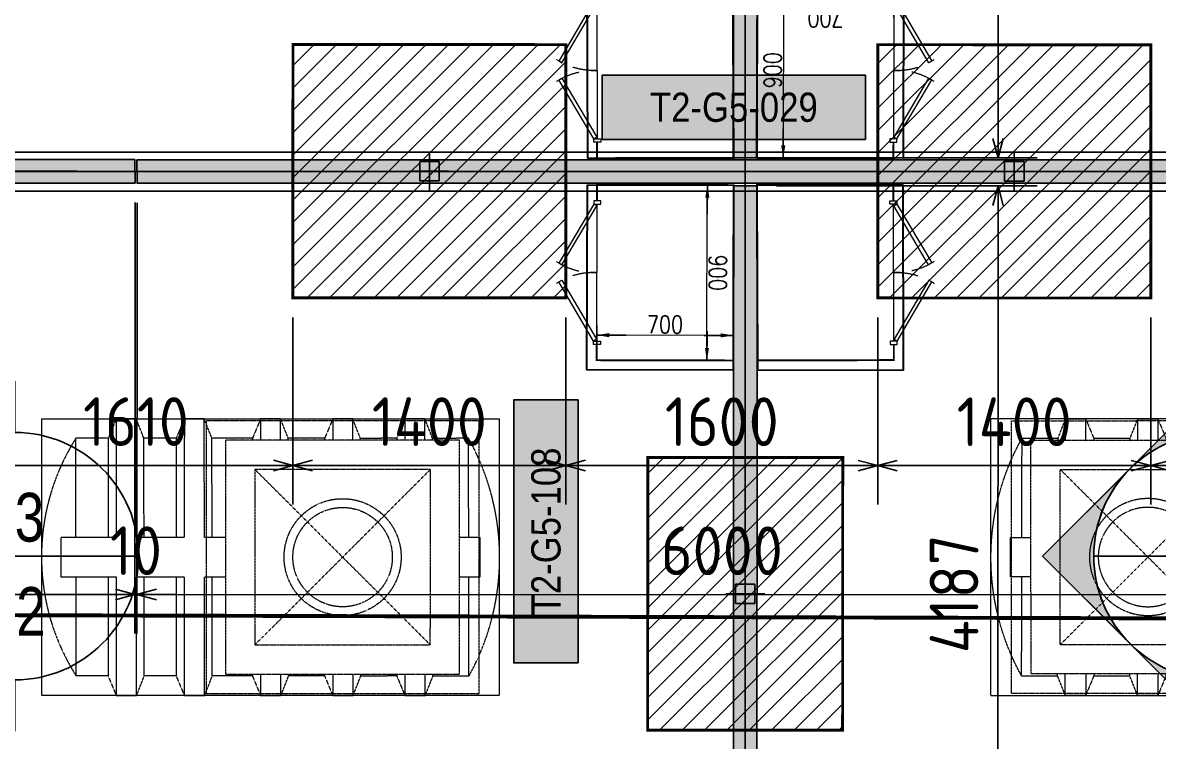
# Model space of a CAD drawing. Header units: centimetres. Extents: x -6122352 to 4157695, y -1694241 to 1947892.
# Drawn here: x 213100 to 218925, y -177711 to -174023 of the extents above; entities that cross this region are included whole.
import ezdxf
from ezdxf.enums import TextEntityAlignment as Align

# ---------------------------------------------------------------- set-up
doc = ezdxf.new("R2010")
doc.units = ezdxf.units.CM
doc.header["$MEASUREMENT"] = 0
doc.header["$PDMODE"] = 66
doc.header["$PDSIZE"] = 100
doc.linetypes.add('HIDDEN', pattern=[0.375, 0.25, -0.125])
doc.linetypes.add('LTH-4G-M-XR-GROUND FLOOR PLAN$0$HIDDEN2', pattern=[0.1875, 0.125, -0.0625])
for name, color, linetype in [('00-MI-DIM', 7, 'Continuous'), ('@MI-FOOTINGS', 7, 'Continuous'), ('@MI-MEP', 7, 'Continuous'), ('@MI-REF LAYER', 7, 'Continuous'), ('@MI-TYPE-02', 6, 'Continuous'), ('A-GLASS HATCH', 7, 'Continuous'), ('CTECH-Text 2.5mm', 2, 'Continuous'), ('PANEL-TAGS', 7, 'Continuous'), ('VD-WS-WATER TANK', 7, 'Continuous')]:
    doc.layers.add(name, color=color, linetype=linetype)
doc.layers.add('08-Compound Wall-2', color=6, linetype='Continuous', lineweight=25, true_color=0xff00ff)
for name, color, linetype, lineweight in [('23585-XR-AR-102-8P-GF$0$A-FLOR-XREF', 8, 'Continuous', 9), ('23585-XR-AR-DAMAC PLOT LIMITS$0$1-Mid units', 41, 'Continuous', 5), ('A-ANNO-TEXT', 3, 'Continuous', 25), ('LTH-4G-M-XR-GROUND FLOOR PLAN$0$1717 X Water Tank Location_5B$0$00 Line 2', 6, 'Continuous', 13), ('ZAT_WALL PANEL', 3, 'Continuous', 30)]:
    doc.layers.add(name, color=color, linetype=linetype, lineweight=lineweight)
doc.layers.add('LTH-4G-M-XR-GROUND FLOOR PLAN$0$PDF_Geometry', color=7, linetype='Continuous', true_color=0xcccccc)
doc.styles.add('Arial Narrow', font='ARIALN.TTF', dxfattribs={"width": 0.95, "height": 500})
doc.styles.add('DIMTEXT', font='romans.shx', dxfattribs={"width": 0.8})
doc.styles.add('PANELTAG_STYLE', font='arial.ttf')
doc.styles.add('Schueco-BEMSTIL', font='isocpeur.ttf', dxfattribs={"width": 0.9})
doc.dimstyles.new('DIM-25', dxfattribs={"dimscale": 25, "dimtxt": 2.5, "dimasz": 2.5, "dimexe": 1.25, "dimexo": 0.625, "dimgap": 1, "dimtad": 1, "dimdec": 0, "dimdsep": 46, "dimtxsty": 'DIMTEXT', "dimblk": 'AROW', "dimcen": 2.5, "dimse1": 1, "dimse2": 1, "dimclrd": 1, "dimclre": 1, "dimclrt": 2, "dimadec": 0, "dimazin": 0, "dimtfac": 1, "dimtdec": 0, "dimtmove": 0, "dimatfit": 3, "dimfxl": 1, "dimarcsym": 0})
doc.dimstyles.new('MI- JWC-TXT-2.5 MM', dxfattribs={"dimscale": 1.5, "dimtxt": 2.5, "dimasz": 1, "dimexe": 2, "dimexo": 1, "dimgap": 1, "dimtad": 1, "dimdec": 0, "dimdsep": 46, "dimtxsty": 'Schueco-BEMSTIL', "dimblk": 'OPEN30', "dimcen": 0, "dimdle": 2, "dimclrd": 140, "dimclre": 8, "dimclrt": 40, "dimadec": 0, "dimazin": 2, "dimtfac": 1, "dimtdec": 0, "dimtix": 1, "dimtmove": 2, "dimatfit": 3, "dimldrblk": 'OPEN', "dimfxl": 2, "dimlwd": -1, "dimlwe": -1, "dimarcsym": 0})

# ---------------------------------------------------------------- blocks, each defined once
blk = doc.blocks.new('23585-XR-AR-BOUNDARY WALLS AND SETBACKS')
at = {"layer": '08-Compound Wall-2'}
for p, q in [((496666.9578, 2768938.7369), (496671.0112, 2768943.1605)), ((496671.1586, 2768943.0253), (496667.1052, 2768938.6017)), ((496662.9044, 2768934.3131), (496666.9578, 2768938.7369)), ((496667.1052, 2768938.6017), (496663.0518, 2768934.1779))]:
    blk.add_line(p, q, dxfattribs=at)
blk = doc.blocks.new('A$C9d9485f6')
at = {"layer": 'A-ANNO-TEXT', "rotation": 312.4881850805905}
blk.add_blockref('23585-XR-AR-BOUNDARY WALLS AND SETBACKS', (-2377088.5348, -1504219.2521), dxfattribs=at)
blk = doc.blocks.new('23585-XR-AR-DAMAC PLOT LIMITS')
at = {"layer": '23585-XR-AR-DAMAC PLOT LIMITS$0$1-Mid units', "color": 251, "true_color": 0x636466}
for points in [[(496667.0315, 2768938.6693), (496649.3363, 2768954.8829), (496653.3897, 2768959.3065), (496671.0849, 2768943.0929)], [(496662.9781, 2768934.2455), (496645.2829, 2768950.4591), (496649.3363, 2768954.8829), (496667.0315, 2768938.6693)], [(496667.0315, 2768938.6693), (496671.0849, 2768943.0929), (496688.7799, 2768926.8793), (496684.7265, 2768922.4555)], [(496662.9781, 2768934.2455), (496667.0315, 2768938.6693), (496684.7265, 2768922.4555), (496680.6731, 2768918.0317)]]:
    blk.add_lwpolyline(points, close=True, dxfattribs=at)
blk = doc.blocks.new('A$Cf093b529')
at = {"layer": 'A-ANNO-TEXT'}
blk.add_blockref('23585-XR-AR-DAMAC PLOT LIMITS', (-495391.9901, -2768603.4419), dxfattribs=at)
blk = doc.blocks.new('AROW')
at = {"color": 1, "ltscale": 100}
for p, q in [((0, 0), (-3, 0)), ((0, -1), (0, 1))]:
    blk.add_line(p, q, dxfattribs=at)
blk.add_solid([(-1.28, 0.21), (-1.28, -0.21), (0, 0)], dxfattribs=at)
blk = doc.blocks.new('*D475')
at = {"layer": 'CTECH-Text 2.5mm', "color": 8, "lineweight": -2, "ltscale": 10, "transparency": 16777216}
blk.add_line((0.8246, -0.1346), (0.0246, -0.1346), dxfattribs=at)
at = {"layer": 'Defpoints', "color": 0, "ltscale": 10, "transparency": 16777216}
for p in [(-0.0254, 0), (0.8746, 0), (-0.0254, -0.1346)]:
    blk.add_point(p, dxfattribs=at)
at = {"layer": 'CTECH-Text 2.5mm', "color": 8, "lineweight": -2, "ltscale": 10, "transparency": 16777216, "xscale": 0.05, "yscale": 0.05, "zscale": 0.05, "rotation": 180}
blk.add_blockref('AROW', (-0.0254, -0.1346), dxfattribs=at)
at = {"layer": 'CTECH-Text 2.5mm', "color": 8, "lineweight": -2, "ltscale": 10, "transparency": 16777216, "xscale": 0.05, "yscale": 0.05, "zscale": 0.05}
blk.add_blockref('AROW', (0.8746, -0.1346), dxfattribs=at)
at = {"layer": 'CTECH-Text 2.5mm', "color": 8, "ltscale": 10, "transparency": 16777216, "insert": (0.4246, -0.0796), "char_height": 0.09, "attachment_point": 5, "style": 'DIMTEXT'}
blk.add_mtext('900', dxfattribs=at)
blk = doc.blocks.new('*D474')
at = {"layer": 'CTECH-Text 2.5mm', "color": 8, "lineweight": -2, "ltscale": 10, "transparency": 16777216}
blk.add_line((0.7459, -0.05), (0.7459, -0.65), dxfattribs=at)
at = {"layer": 'Defpoints', "color": 0, "ltscale": 10, "transparency": 16777216}
for p in [(0.8746, 0), (0.7459, -0.7), (0.8746, -0.7)]:
    blk.add_point(p, dxfattribs=at)
at = {"layer": 'CTECH-Text 2.5mm', "color": 8, "lineweight": -2, "ltscale": 10, "transparency": 16777216, "xscale": 0.05, "yscale": 0.05, "zscale": 0.05}
for p, rotation in [((0.7459, 0), 90), ((0.7459, -0.7), 270)]:
    blk.add_blockref('AROW', p, dxfattribs=dict(at, rotation=rotation))
at = {"layer": 'CTECH-Text 2.5mm', "color": 8, "ltscale": 10, "transparency": 16777216, "insert": (0.6909, -0.35), "char_height": 0.09, "attachment_point": 5, "rotation": 90, "style": 'DIMTEXT'}
blk.add_mtext('700', dxfattribs=at)
blk = doc.blocks.new('WT')
at = {"layer": 'VD-WS-WATER TANK', "color": 8, "linetype": 'HIDDEN', "lineweight": 5}
for p, q in [((-1544.6, 709.7), (-1544.6, -710.3)), ((-1544.6, 709.7), (805.4, 709.7)), ((805.4, -710.3), (805.4, 709.7)), ((-1205.2, 610), (-1368.6, 609.7)), ((-1367.6, 100.7), (-1368.6, 609.7)), ((-853.8, 610), (-1019.5, 609.7)), ((-462.5, 610), (-670.5, 610)), ((-92.3, 610), (-279.1, 610)), ((278, 610), (91.1, 609.6)), ((645.8, 610), (461.3, 609.7)), ((646.8, 100.7), (645.8, 610)), ((-1366.3, -610.3), (-1367.2, -101.4)), ((648.2, -610), (647.2, -101.4)), ((-1202.9, -610), (-1366.3, -610.3)), ((-853.8, -610), (-1017.2, -610.3)), ((-462.5, -610), (-668.2, -610)), ((-92.3, -610), (-276.8, -610)), ((278, -610), (93.4, -610.3)), ((648.2, -610), (463.6, -610.3)), ((805.4, -710.3), (-1544.6, -710.3))]:
    blk.add_line(p, q, dxfattribs=at)
at = {"layer": 'VD-WS-WATER TANK', "color": 8, "linetype": 'HIDDEN', "lineweight": 5, "ltscale": 0.2}
for p, q in [((-450, 450, 1.1), (450, -450, -1)), ((450, 450), (-450, -450, 1))]:
    blk.add_line(p, q, dxfattribs=at)
at = {"layer": 'VD-WS-WATER TANK', "color": 8, "linetype": 'HIDDEN', "lineweight": 5}
for points in [[(-1058, 100.7), (-1059, 709.7), (-1161.1, 709.7), (-1202.9, 610), (-1202.9, 100.7)], [(-1161.1, 709.7), (-1161.1, 100.7)], [(-1018.6, 100.7), (-1019.5, 610), (-1059, 709.7)], [(-708.9, 100.7), (-709.9, 709.7), (-812, 709.7), (-853.8, 610), (-853.8, 100.7)], [(-812, 709.7), (-812, 100.7)], [(-669.5, 100.7), (-670.5, 610), (-709.9, 709.7)], [(-318.4, 600), (-318.6, 709.7), (-420.7, 709.7), (-462.5, 610), (-462.5, 600)], [(-420.7, 709.7), (-420.7, 600)], [(-279.1, 600), (-279.1, 610), (-318.6, 709.7)], [(51.8, 600), (51.6, 709.7), (-50.5, 709.7), (-92.3, 610), (-92.3, 600)], [(-50.5, 709.7), (-50.5, 600)], [(91.1, 600), (91.1, 610), (51.6, 709.7)], [(422, 600), (421.8, 709.7), (319.7, 709.7), (278, 610), (278, 600)], [(319.7, 709.7), (319.7, 600)], [(461.3, 600), (461.3, 610), (421.8, 709.7)], [(-1161.1, 100.7), (-1444.6, 100.7), (-1444.6, -101.4), (-1161.1, -101.4)], [(-812, 100.7), (-1058, 100.7)], [(-600, 100.7), (-708.9, 100.7)], [(600, -101.4), (705.4, -101.4), (705.4, 100.7), (600, 100.7)], [(-1202.9, -101.4), (-1202.9, -610), (-1161.1, -710.3), (-1056.7, -710.3), (-1017.2, -610), (-1018.2, -101.4)], [(-1161.1, -101.4), (-1161.1, -710.3)], [(-1056.7, -710.3), (-1057.7, -101.4)], [(-1057.7, -101.4), (-812, -101.4)], [(-853.8, -101.4), (-853.8, -610), (-812, -710.3), (-707.6, -710.3), (-668.2, -610), (-669.1, -101.4)], [(-812, -101.4), (-812, -710.3)], [(-707.6, -710.3), (-708.6, -101.4)], [(-708.6, -101.4), (-600, -101.4)], [(-462.5, -600), (-462.5, -610), (-420.7, -710.3), (-316.2, -710.3), (-276.8, -610), (-276.8, -600)], [(-420.7, -600), (-420.7, -710.3)], [(-316.2, -710.3), (-316.4, -600)], [(-92.3, -600), (-92.3, -610), (-50.5, -710.3), (54, -710.3), (93.4, -610), (93.4, -600)], [(-50.5, -600), (-50.5, -710.3)], [(54, -710.3), (53.8, -600)], [(278, -600), (278, -610), (319.7, -710.3), (424.2, -710.3), (463.6, -610), (463.6, -600)], [(319.7, -600), (319.7, -710.3)], [(424.2, -710.3), (424, -600)]]:
    blk.add_lwpolyline(points, dxfattribs=at)
at = {"layer": 'VD-WS-WATER TANK', "color": 8, "linetype": 'HIDDEN', "lineweight": 5, "ltscale": 0.2}
for points in [[(-700, -700), (700, -700), (700, 700), (-700, 700)], [(-600, -600), (600, -600), (600, 600), (-600, 600)], [(-450, -450), (450, -450), (450, 450), (-450, 450)]]:
    blk.add_lwpolyline(points, close=True, dxfattribs=at)
at = {"layer": 'VD-WS-WATER TANK', "color": 8, "linetype": 'HIDDEN', "lineweight": 5}
for radius in [300, 255]:
    blk.add_circle((0, 0), radius, dxfattribs=at)
for centre, radius, start, end in [((-406.1, 1.5), 1138.5, 147.71236, 212.50564), ((-448.6, -2.1), 1254, 331.0009, 29.21709)]:
    blk.add_arc(centre, radius, start, end, dxfattribs=at)
blk = doc.blocks.new('A$Cc095a7f5')
at = {"color": 1, "true_color": 0xeb0000, "const_width": 0.008}
blk.add_lwpolyline([(54.2982, -24.0003), (45.148, -24.0002), (39.148, -24.0002), (33.1481, -24.0001), (27.1481, -24.0001), (21.1481, -24.0001), (15.1481, -24.0001), (9.1479, -24), (0.0007, -23.9999), (0, 0), (9.1481, -0.0001), (15.1481, -0.0001), (21.1481, -0.0001), (27.1481, -0.0001), (33.1481, -0.0001), (39.1479, -0.0002), (45.148, -0.0002), (54.2981, -0.0003)], close=True, dxfattribs=at)
blk = doc.blocks.new('A$C4030e24e')
at = {"color": 1, "true_color": 0xeb0000, "const_width": 0.008}
blk.add_lwpolyline([(54.2981, -0.0002), (54.2972, -24.0003), (45.1499, -24.0001), (39.1498, -24.0001), (33.1498, -24.0001), (27.1498, -24.0001), (21.15, -24), (15.15, -24), (9.15, -24), (-0.0001, -23.9999), (0, 0), (9.1502, 0), (15.1502, 0), (21.1501, -0.0001), (27.1501, -0.0001), (33.1501, -0.0001), (39.1501, -0.0001), (45.1501, -0.0001)], close=True, dxfattribs=at)
blk = doc.blocks.new('T2-FOOTING PLAN')
at = {"layer": '@MI-FOOTINGS', "transparency": 33554679}
h = blk.add_hatch(dxfattribs=at)
h.set_pattern_fill('ANSI31', color=8, scale=650)
h.paths.add_polyline_path([(-700, 650), (700, 650), (700, -650), (-700, -650)])
at = {"layer": '@MI-FOOTINGS', "color": 160, "true_color": 0x3340f0, "const_width": 15}
blk.add_lwpolyline([(-700, 650), (700, 650), (700, -650), (-700, -650)], close=True, dxfattribs=at)
at = {"layer": '@MI-FOOTINGS', "color": 30}
blk.add_point((0, 0), dxfattribs=at)
blk = doc.blocks.new('_Open30')
at = {"color": 0, "linetype": 'ByBlock', "lineweight": -2}
for p, q in [((-1, 0.268), (0, 0)), ((0, 0), (-1, -0.268)), ((0, 0), (-1, 0))]:
    blk.add_line(p, q, dxfattribs=at)
blk = doc.blocks.new('*D874')
at = {"layer": '00-MI-DIM', "color": 8, "transparency": 16777216}
for p, q in [((212876.1, -175534.8), (212875.9, -176495.2)), ((214486.1, -175535.1), (214486, -176495.5))]:
    blk.add_line(p, q, dxfattribs=at)
at = {"layer": '00-MI-DIM', "color": 140, "transparency": 16777216}
blk.add_line((212976, -176295.2), (214386, -176295.4), dxfattribs=at)
at = {"layer": 'Defpoints', "color": 0, "transparency": 16777216}
for p in [(212876.1, -175434.8), (214486.1, -175435.1), (214486, -176295.5)]:
    blk.add_point(p, dxfattribs=at)
at = {"layer": '00-MI-DIM', "color": 140, "transparency": 16777216, "xscale": 100, "yscale": 100, "zscale": 100}
for p, rotation in [((212876, -176295.2), 179.9898439714545), ((214486, -176295.5), 359.9898439714545)]:
    blk.add_blockref('_Open30', p, dxfattribs=dict(at, rotation=rotation))
at = {"layer": '00-MI-DIM', "color": 40, "transparency": 16777216, "insert": (213681, -176070.3), "char_height": 250, "attachment_point": 5, "rotation": 359.98984, "style": 'Schueco-BEMSTIL'}
blk.add_mtext('1610', dxfattribs=at)
blk = doc.blocks.new('_Open')
at = {"color": 0, "linetype": 'ByBlock', "lineweight": -2}
for p, q in [((-1, 0.2), (0, 0)), ((-1, -0.2), (0, 0)), ((0, 0), (-1, 0))]:
    blk.add_line(p, q, dxfattribs=at)
blk = doc.blocks.new('*D875')
at = {"layer": '00-MI-DIM', "color": 8, "transparency": 16777216}
for p, q in [((214486.1, -175535.1), (214486, -176495.5)), ((215886.1, -175535.4), (215886, -176495.7))]:
    blk.add_line(p, q, dxfattribs=at)
at = {"layer": '00-MI-DIM', "color": 140, "transparency": 16777216}
blk.add_line((214586, -176295.5), (215786, -176295.7), dxfattribs=at)
at = {"layer": 'Defpoints', "color": 0, "transparency": 16777216}
for p in [(214486.1, -175435.1), (215886.1, -175435.4), (215886, -176295.7)]:
    blk.add_point(p, dxfattribs=at)
at = {"layer": '00-MI-DIM', "color": 140, "transparency": 16777216, "xscale": 100, "yscale": 100, "zscale": 100}
for p, rotation in [((214486, -176295.5), 179.9898439714545), ((215886, -176295.7), 359.9898439714545)]:
    blk.add_blockref('_Open30', p, dxfattribs=dict(at, rotation=rotation))
at = {"layer": '00-MI-DIM', "color": 40, "transparency": 16777216, "insert": (215186, -176070.6), "char_height": 250, "attachment_point": 5, "rotation": 359.98984, "style": 'Schueco-BEMSTIL'}
blk.add_mtext('1400', dxfattribs=at)
blk = doc.blocks.new('*D876')
at = {"layer": '00-MI-DIM', "color": 8, "transparency": 16777216}
for p, q in [((215886.1, -175535.4), (215886, -176495.7)), ((217486.1, -175535.6), (217486, -176496))]:
    blk.add_line(p, q, dxfattribs=at)
at = {"layer": '00-MI-DIM', "color": 140, "transparency": 16777216}
blk.add_line((215986, -176295.7), (217386, -176296), dxfattribs=at)
at = {"layer": 'Defpoints', "color": 0, "transparency": 16777216}
for p in [(215886.1, -175435.4), (217486.1, -175435.6), (217486, -176296)]:
    blk.add_point(p, dxfattribs=at)
at = {"layer": '00-MI-DIM', "color": 140, "transparency": 16777216, "xscale": 100, "yscale": 100, "zscale": 100}
for p, rotation in [((215886, -176295.7), 179.9898439714545), ((217486, -176296), 359.9898439714545)]:
    blk.add_blockref('_Open30', p, dxfattribs=dict(at, rotation=rotation))
at = {"layer": '00-MI-DIM', "color": 40, "transparency": 16777216, "insert": (216686, -176070.8), "char_height": 250, "attachment_point": 5, "rotation": 359.98984, "style": 'Schueco-BEMSTIL'}
blk.add_mtext('1600', dxfattribs=at)
blk = doc.blocks.new('*D877')
at = {"layer": '00-MI-DIM', "color": 8, "transparency": 16777216}
for p, q in [((217486.1, -175535.6), (217486, -176496)), ((218886.1, -175535.9), (218886, -176496.2))]:
    blk.add_line(p, q, dxfattribs=at)
at = {"layer": '00-MI-DIM', "color": 140, "transparency": 16777216}
blk.add_line((217586, -176296), (218786, -176296.2), dxfattribs=at)
at = {"layer": 'Defpoints', "color": 0, "transparency": 16777216}
for p in [(217486.1, -175435.6), (218886.1, -175435.9), (218886, -176296.2)]:
    blk.add_point(p, dxfattribs=at)
at = {"layer": '00-MI-DIM', "color": 140, "transparency": 16777216, "xscale": 100, "yscale": 100, "zscale": 100}
for p, rotation in [((217486, -176296), 179.9898439714545), ((218886, -176296.2), 359.9898439714545)]:
    blk.add_blockref('_Open30', p, dxfattribs=dict(at, rotation=rotation))
at = {"layer": '00-MI-DIM', "color": 40, "transparency": 16777216, "insert": (218186, -176071.1), "char_height": 250, "attachment_point": 5, "rotation": 359.98984, "style": 'Schueco-BEMSTIL'}
blk.add_mtext('1400', dxfattribs=at)
blk = doc.blocks.new('*D878')
at = {"layer": '00-MI-DIM', "color": 8, "transparency": 16777216}
for p, q in [((218886.1, -175535.9), (218886, -176496.2)), ((220496.2, -175536.1), (220496, -176496.5))]:
    blk.add_line(p, q, dxfattribs=at)
at = {"layer": '00-MI-DIM', "color": 140, "transparency": 16777216}
blk.add_line((218986, -176296.3), (220396, -176296.5), dxfattribs=at)
at = {"layer": 'Defpoints', "color": 0, "transparency": 16777216}
for p in [(218886.1, -175435.9), (220496.2, -175436.1), (220496, -176296.5)]:
    blk.add_point(p, dxfattribs=at)
at = {"layer": '00-MI-DIM', "color": 140, "transparency": 16777216, "xscale": 100, "yscale": 100, "zscale": 100}
for p, rotation in [((218886, -176296.2), 179.9898439714545), ((220496, -176296.5), 359.9898439714545)]:
    blk.add_blockref('_Open30', p, dxfattribs=dict(at, rotation=rotation))
at = {"layer": '00-MI-DIM', "color": 40, "transparency": 16777216, "insert": (219691, -176071.4), "char_height": 250, "attachment_point": 5, "rotation": 359.98984, "style": 'Schueco-BEMSTIL'}
blk.add_mtext('1610', dxfattribs=at)
blk = doc.blocks.new('*D904')
at = {"layer": '00-MI-DIM', "color": 8, "transparency": 16777216}
for p, q in [((207676.5, -174945.7), (207676.1, -177157)), ((213676.4, -174945.6), (213676, -177158))]:
    blk.add_line(p, q, dxfattribs=at)
at = {"layer": '00-MI-DIM', "color": 140, "transparency": 16777216}
blk.add_line((207776.1, -176957), (213576, -176958), dxfattribs=at)
at = {"layer": 'Defpoints', "color": 0, "transparency": 16777216}
for p in [(207676.5, -174845.7), (213676.4, -174845.6), (213676, -176958)]:
    blk.add_point(p, dxfattribs=at)
at = {"layer": '00-MI-DIM', "color": 140, "transparency": 16777216, "xscale": 100, "yscale": 100, "zscale": 100}
for p, rotation in [((207676.1, -176957), 179.9898439714545), ((213676, -176958), 359.9898439714545)]:
    blk.add_blockref('_Open30', p, dxfattribs=dict(at, rotation=rotation))
at = {"layer": '00-MI-DIM', "color": 40, "transparency": 16777216, "insert": (210676.1, -176732.5), "char_height": 250, "attachment_point": 5, "rotation": 359.98984, "style": 'Schueco-BEMSTIL'}
blk.add_mtext('6000', dxfattribs=at)
blk = doc.blocks.new('*D905')
at = {"layer": '00-MI-DIM', "color": 8, "transparency": 16777216}
for p, q in [((213676.4, -174945.6), (213676, -177158)), ((213686.5, -174946.8), (213686.1, -177158))]:
    blk.add_line(p, q, dxfattribs=at)
at = {"layer": '00-MI-DIM', "color": 140, "transparency": 16777216}
for p, q in [((213576, -176958), (213476, -176958)), ((213676, -176958), (213686.1, -176958)), ((213786.1, -176958), (213886.1, -176958.1))]:
    blk.add_line(p, q, dxfattribs=at)
at = {"layer": 'Defpoints', "color": 0, "transparency": 16777216}
for p in [(213676.4, -174845.6), (213686.5, -174846.8), (213686.1, -176958)]:
    blk.add_point(p, dxfattribs=at)
at = {"layer": '00-MI-DIM', "color": 140, "transparency": 16777216, "xscale": 100, "yscale": 100, "zscale": 100}
for p, rotation in [((213676, -176958), 359.9898439714545), ((213686.1, -176958), 179.9898439714545)]:
    blk.add_blockref('_Open30', p, dxfattribs=dict(at, rotation=rotation))
at = {"layer": '00-MI-DIM', "color": 40, "transparency": 16777216, "insert": (213681.1, -176733), "char_height": 250, "attachment_point": 5, "rotation": 359.98984, "style": 'Schueco-BEMSTIL'}
blk.add_mtext('10', dxfattribs=at)
blk = doc.blocks.new('*D906')
at = {"layer": '00-MI-DIM', "color": 8, "transparency": 16777216}
for p, q in [((213686.5, -174946.8), (213686.1, -177158)), ((219686.4, -174946.7), (219686, -177159.1))]:
    blk.add_line(p, q, dxfattribs=at)
at = {"layer": '00-MI-DIM', "color": 140, "transparency": 16777216}
blk.add_line((213786.1, -176958), (219586.1, -176959.1), dxfattribs=at)
at = {"layer": 'Defpoints', "color": 0, "transparency": 16777216}
for p in [(213686.5, -174846.8), (219686.4, -174846.7), (219686.1, -176959.1)]:
    blk.add_point(p, dxfattribs=at)
at = {"layer": '00-MI-DIM', "color": 140, "transparency": 16777216, "xscale": 100, "yscale": 100, "zscale": 100}
for p, rotation in [((213686.1, -176958), 179.9898439714545), ((219686.1, -176959.1), 359.9898439714545)]:
    blk.add_blockref('_Open30', p, dxfattribs=dict(at, rotation=rotation))
at = {"layer": '00-MI-DIM', "color": 40, "transparency": 16777216, "insert": (216686.1, -176733.5), "char_height": 250, "attachment_point": 5, "rotation": 359.98984, "style": 'Schueco-BEMSTIL'}
blk.add_mtext('6000', dxfattribs=at)
blk = doc.blocks.new('PANELTAG')
at = {"layer": 'PANEL-TAGS', "color": 1}
blk.add_lwpolyline([(-13.5, -3.3), (13.5, -3.3), (13.5, 3.3), (-13.5, 3.3)], close=True, dxfattribs=at)
at = {"layer": 'PANEL-TAGS', "color": 40, "true_color": 0xffd700}
blk.add_solid([(-13.5, -3.3), (13.5, -3.3), (-13.5, 3.3), (13.5, 3.3)], dxfattribs=at)
at = {"layer": 'PANEL-TAGS', "color": 5, "style": 'PANELTAG_STYLE', "width": 0.85}
blk.add_attdef('TAGNO', text='', height=3, dxfattribs=at).set_placement((0, 0), align=Align.MIDDLE)
blk = doc.blocks.new('*D3052')
at = {"layer": '@MI-TYPE-02', "color": 8, "transparency": 16777216}
for p, q in [((6160.2, 4255.4), (7496.5, 4255.4)), ((6160.2, 68.4), (7496.5, 68.4))]:
    blk.add_line(p, q, dxfattribs=at)
at = {"layer": '@MI-TYPE-02', "color": 140, "transparency": 16777216}
blk.add_line((7296.5, 168.4), (7296.5, 4155.4), dxfattribs=at)
at = {"layer": 'Defpoints', "color": 0, "transparency": 16777216}
for p in [(6060.2, 4255.4), (7296.5, 4255.4), (6060.2, 68.4)]:
    blk.add_point(p, dxfattribs=at)
at = {"layer": '@MI-TYPE-02', "color": 140, "transparency": 16777216, "xscale": 100, "yscale": 100, "zscale": 100}
for p, rotation in [((7296.5, 4255.4), 90), ((7296.5, 68.4), 270)]:
    blk.add_blockref('_Open30', p, dxfattribs=dict(at, rotation=rotation))
at = {"layer": '@MI-TYPE-02', "color": 40, "transparency": 16777216, "insert": (7071.5, 2161.9), "char_height": 250, "attachment_point": 5, "rotation": 90, "style": 'Schueco-BEMSTIL'}
blk.add_mtext('4187', dxfattribs=at)
blk = doc.blocks.new('*D3053')
at = {"layer": '@MI-TYPE-02', "color": 8, "transparency": 16777216}
for p, q in [((6160.1, -75.6), (7496.5, -76)), ((6158.8, -4262.5), (7495.1, -4263))]:
    blk.add_line(p, q, dxfattribs=at)
at = {"layer": '@MI-TYPE-02', "color": 140, "transparency": 16777216}
blk.add_line((7296.4, -175.9), (7295.1, -4162.9), dxfattribs=at)
at = {"layer": 'Defpoints', "color": 0, "transparency": 16777216}
for p in [(6060.1, -75.5), (6058.8, -4262.5), (7295.1, -4262.9)]:
    blk.add_point(p, dxfattribs=at)
at = {"layer": '@MI-TYPE-02', "color": 140, "transparency": 16777216, "xscale": 100, "yscale": 100, "zscale": 100}
for p, rotation in [((7296.5, -75.9), 89.98108695238069), ((7295.1, -4262.9), 269.9810869523807)]:
    blk.add_blockref('_Open30', p, dxfattribs=dict(at, rotation=rotation))
at = {"layer": '@MI-TYPE-02', "color": 40, "transparency": 16777216, "insert": (7070.8, -2169.3), "char_height": 250, "attachment_point": 5, "rotation": 89.98109, "style": 'Schueco-BEMSTIL'}
blk.add_mtext('4187', dxfattribs=at)
blk = doc.blocks.new('T2-SINGLE FOOTING')
at = {"layer": '@MI-FOOTINGS', "transparency": 33554679}
h = blk.add_hatch(dxfattribs=at)
h.set_pattern_fill('ANSI31', color=8, scale=650)
h.paths.add_polyline_path([(-700, 500), (700, 500), (700, -500), (-700, -500)])
at = {"layer": '@MI-FOOTINGS', "color": 62, "const_width": 15}
blk.add_lwpolyline([(-700, 500), (700, 500), (700, -500), (-700, -500)], close=True, dxfattribs=at)
at = {"layer": '@MI-FOOTINGS', "color": 30}
blk.add_point((0, 0), dxfattribs=at)
blk = doc.blocks.new('*U3659')
h = blk.add_hatch(color=94)
edge = h.paths.add_edge_path()
edge.add_line((0, -6.35), (0, -8.98))
edge.add_line((0, -8.98), (-8.98, 0))
edge.add_line((-8.98, 0), (0, 8.98))
edge.add_line((0, 8.98), (0, 6.35))
edge.add_arc((0, 0), 6.35, 90, 270)
at = {"color": 94}
blk.add_line((-6.35, 0), (6.35, 0), dxfattribs=at)
blk.add_lwpolyline([(0, -6.35), (0, -8.98), (-8.98, 0), (0, 8.98), (0, 6.35, 1)], format="xyb", close=True, dxfattribs=at)
blk.add_lwpolyline([(-4.49, 4.49, 0.414214), (-4.49, -4.49), (-8.98, 0), (-4.49, 4.49)], format="xyb", close=True)
blk.add_circle((0, 0), 6.35, dxfattribs=at)
at = {"style": 'Arial Narrow', "width": 0.95, "flags": 8}
blk.add_attdef('VIEWNUMBER', text='', height=2.5, dxfattribs=at).set_placement((0, 0), align=Align.BOTTOM_CENTER)
blk.add_attdef('SHEETNUMBER', text='', height=2.5, dxfattribs=at).set_placement((0, -1.588), align=Align.TOP_CENTER)
blk = doc.blocks.new('A$C3dfd7553')
at = {"layer": 'LTH-4G-M-XR-GROUND FLOOR PLAN$0$1717 X Water Tank Location_5B$0$00 Line 2', "color": 8, "linetype": 'Continuous', "elevation": 0}
blk.add_lwpolyline([(0.0563, -0.7, 0.01, 0.01, 0), (-0.0254, -0.7, 0.01, 0.01, 0), (-0.0254, 0, 0.01, 0.01, 0), (0.8746, 0, 0.01, 0.01, 0), (0.8746, -0.7, 0.01, 0.01, 0), (0.7937, -0.7, 0, 0, 0)], format="xyseb", dxfattribs=at)
at = {"layer": 'LTH-4G-M-XR-GROUND FLOOR PLAN$0$PDF_Geometry', "color": 8, "lineweight": 5, "elevation": 0}
for points in [[(0.0734, -0.7172), (0.0734, -0.6813), (0.0563, -0.6813), (0.0563, -0.7172)], [(0.7766, -0.7172), (0.7766, -0.6813), (0.7937, -0.6813), (0.7937, -0.7172)], [(0.3766, -0.8952), (0.386, -0.8796), (0.0828, -0.7016), (0.0734, -0.7172)], [(0.4734, -0.8952), (0.464, -0.8796), (0.7672, -0.7016), (0.7766, -0.7172)]]:
    blk.add_lwpolyline(points, close=True, dxfattribs=at)
blk.add_lwpolyline([(0.7766, -0.7), (0.0734, -0.7)], dxfattribs=at)
at = {"layer": 'LTH-4G-M-XR-GROUND FLOOR PLAN$0$PDF_Geometry', "color": 8, "linetype": 'LTH-4G-M-XR-GROUND FLOOR PLAN$0$HIDDEN2', "lineweight": 5}
for centre, start, end in [((0.0734, -0.7172), 327.14069, 2.80213), ((0.7766, -0.7172), 177.19787, 212.85931)]:
    blk.add_arc(centre, 0.3516, start, end, dxfattribs=at)
at = {"layer": 'ZAT_WALL PANEL', "color": 1, "elevation": 0}
blk.add_lwpolyline([(-0.0254, -0.75), (-0.0254, 0), (0.9246, 0), (0.9246, -0.75), (-0.0254, -0.75)], dxfattribs=at)
at = {"layer": 'CTECH-Text 2.5mm', "color": 8, "ltscale": 10}
dim = blk.add_linear_dim(base=(-0.0254, -0.1346), p1=(0.8746, 0), p2=(-0.0254, 0), dimstyle='DIM-25', override={"dimscale": 1, "dimtxt": 0.09, "dimasz": 0.05, "dimgap": 0.01, "dimlfac": 1000, "dimclrd": 8, "dimclre": 8, "dimclrt": 8}, dxfattribs=at)
dim.commit()
dim.dimension.update_dxf_attribs({"geometry": '*D475', "text_midpoint": (0.4246, -0.0796)})
dim = blk.add_linear_dim(base=(0.7459, -0.7), p1=(0.8746, 0), p2=(0.8746, -0.7), angle=90, dimstyle='DIM-25', override={"dimscale": 1, "dimtxt": 0.09, "dimasz": 0.05, "dimgap": 0.01, "dimlfac": 1000, "dimclrd": 8, "dimclre": 8, "dimclrt": 8}, dxfattribs=at)
dim.commit()
dim.dimension.update_dxf_attribs({"geometry": '*D474', "text_midpoint": (0.6909, -0.35)})
blk = doc.blocks.new('23585-XR-AR-MID-ANNO-GF')
at = {"xscale": 1000, "yscale": 1000, "zscale": 1000, "rotation": 269.8774601641335}
blk.add_blockref('A$C3dfd7553', (5900.3, 23874.6, 0), dxfattribs=at)
at = {"layer": 'VD-WS-WATER TANK', "ltscale": 100, "rotation": 359.9969187736403}
blk.add_blockref('WT', (3895.2, 21990.4), dxfattribs=at)
blk = doc.blocks.new('A$C62ac5cd4')
at = {"color": 1, "true_color": 0xeb0000, "const_width": 0.008}
blk.add_lwpolyline([(54.2982, -24.0003), (45.148, -24.0002), (39.148, -24.0002), (33.1481, -24.0001), (27.1481, -24.0001), (21.1481, -24.0001), (15.1481, -24.0001), (9.1479, -24), (0.0007, -23.9999), (0, 0), (9.1481, -0.0001), (15.1481, -0.0001), (21.1481, -0.0001), (27.1481, -0.0001), (33.1481, -0.0001), (39.1479, -0.0002), (45.148, -0.0002), (54.2981, -0.0003)], close=True, dxfattribs=at)
at = {"layer": '23585-XR-AR-102-8P-GF$0$A-FLOR-XREF', "xscale": 0.001, "yscale": 0.001, "zscale": 0.001}
blk.add_blockref('23585-XR-AR-MID-ANNO-GF', (33.1864, -23.9703), dxfattribs=at)
at = {"layer": '23585-XR-AR-102-8P-GF$0$A-FLOR-XREF', "xscale": -0.001000000000000002, "yscale": 0.001, "zscale": 0.001, "rotation": 0.01981388495083007}
blk.add_blockref('23585-XR-AR-MID-ANNO-GF', (45.1153, -23.9682), dxfattribs=at)
blk = doc.blocks.new('A$Ca33b49e3')
at = {"color": 1, "true_color": 0xeb0000, "const_width": 0.008}
blk.add_lwpolyline([(54.2981, -0.0002), (54.2972, -24.0003), (45.1499, -24.0001), (39.1498, -24.0001), (33.1498, -24.0001), (27.1498, -24.0001), (21.15, -24), (15.15, -24), (9.15, -24), (-0.0001, -23.9999), (0, 0), (9.1502, 0), (15.1502, 0), (21.1501, -0.0001), (27.1501, -0.0001), (33.1501, -0.0001), (39.1501, -0.0001), (45.1501, -0.0001)], close=True, dxfattribs=at)
at = {"layer": '23585-XR-AR-102-8P-GF$0$A-FLOR-XREF', "xscale": 0.001, "yscale": 0.001, "zscale": 0.001}
blk.add_blockref('23585-XR-AR-MID-ANNO-GF', (9.1911, -23.9706), dxfattribs=at)
at = {"layer": '23585-XR-AR-102-8P-GF$0$A-FLOR-XREF', "xscale": -0.001000000000000003, "yscale": 0.001, "zscale": 0.001, "rotation": 0.01981388495078656}
blk.add_blockref('23585-XR-AR-MID-ANNO-GF', (21.12, -23.9682), dxfattribs=at)
blk = doc.blocks.new('G8-partition walls')
at = {"layer": 'A-GLASS HATCH'}
h = blk.add_hatch(color=6, dxfattribs=at)
h.dxf.hatch_style = 1
h.paths.add_polyline_path([(5940.2, 68.4), (5940.2, 4255.4), (6060.2, 4255.4), (6060.2, 68.4)])
h = blk.add_hatch(color=6, dxfattribs=at)
h.dxf.hatch_style = 1
h.paths.add_polyline_path([(5940.1, -75.5), (5938.8, -4262.4), (6058.8, -4262.5), (6060.1, -75.5)])
at = {"layer": '@MI-TYPE-02', "color": 6}
for points in [[(5940.2, 68.4), (5940.2, 4255.4), (6060.2, 4255.4), (6060.2, 68.4)], [(5940.1, -75.5), (5938.8, -4262.4), (6058.8, -4262.5), (6060.1, -75.5)]]:
    blk.add_lwpolyline(points, close=True, dxfattribs=at)
at = {"layer": '@MI-FOOTINGS', "xscale": -1, "rotation": 89.98108695186909}
blk.add_blockref('T2-SINGLE FOOTING', (5999.5, -2169.5), dxfattribs=at)
at = {"layer": '@MI-TYPE-02'}
for base, p1, p2, angle, picture, middle in [((7296.5, 4255.4), (6060.2, 68.4), (6060.2, 4255.4), 90, '*D3052', (7071.5, 2161.9)), ((7295.1, -4262.9), (6060.1, -75.5), (6058.8, -4262.5), 269.98109, '*D3053', (7070.8, -2169.3))]:
    dim = blk.add_linear_dim(base=base, p1=p1, p2=p2, angle=angle, dimstyle='MI- JWC-TXT-2.5 MM', dxfattribs=at)
    dim.commit()
    dim.dimension.update_dxf_attribs({"geometry": picture, "text_midpoint": middle})

msp = doc.modelspace()

# ---------------------------------------------------------------- hatches: boundary and pattern name
at = {"layer": '@MI-TYPE-02'}
h = msp.add_hatch(color=256, dxfattribs=at)
h.dxf.hatch_style = 1
h.paths.add_polyline_path([(207676.0617, -174725.65484), (213675.99649, -174725.58821), (213676.42278, -174845.58745), (207676.48799, -174845.65408)])
h = msp.add_hatch(color=256, dxfattribs=at)
h.dxf.hatch_style = 1
h.paths.add_polyline_path([(213686.08695, -174726.7899), (219686.02174, -174726.72328), (219686.44803, -174846.72252), (213686.51324, -174846.78915)])

# ---------------------------------------------------------------- linework, layer by layer
at = {"layer": '@MI-REF LAYER', "color": 1, "const_width": 20}
msp.add_lwpolyline([(201765.6078, -174807.81719), (204444.23816, -177040.55215), (224446.97856, -177095.11338), (224437.18232, -180062.79439), (224446.97856, -177095.11338), (253038.44647, -177164.71096), (255710.45055, -174821.45856)], dxfattribs=at)
at = {"layer": '@MI-TYPE-02'}
for points in [[(207676.0617, -174725.65484), (213675.99649, -174725.58821), (213676.42278, -174845.58745), (207676.48799, -174845.65408)], [(213686.08695, -174726.7899), (219686.02174, -174726.72328), (219686.44803, -174846.72252), (213686.51324, -174846.78915)]]:
    msp.add_lwpolyline(points, close=True, dxfattribs=at)

# ---------------------------------------------------------------- block references
at = {"layer": '00-MI-DIM'}
ref = msp.add_blockref('*U3659', (213059.2112, -176761.06037, 0), dxfattribs=dict(at, xscale=100, yscale=100, zscale=100))
ref.add_attrib('VIEWNUMBER', '53', dxfattribs={"layer": '0', "height": 250, "style": 'Arial Narrow', "width": 0.95}).set_placement((213059.2112, -176761.06037, 0), align=Align.BOTTOM_CENTER)
ref.add_attrib('SHEETNUMBER', 'T2', dxfattribs={"layer": '0', "height": 250, "style": 'Arial Narrow', "width": 0.95}).set_placement((213059.2112, -176919.81037, 0), align=Align.TOP_CENTER)
ref = msp.add_blockref('*U3659', (219228.91741, -176761.06037, 0), dxfattribs=dict(at, xscale=100, yscale=100, zscale=100))
ref.add_attrib('VIEWNUMBER', '55', dxfattribs={"layer": '0', "height": 250, "style": 'Arial Narrow', "width": 0.95}).set_placement((219228.91741, -176761.06037, 0), align=Align.BOTTOM_CENTER)
ref.add_attrib('SHEETNUMBER', 'T2', dxfattribs={"layer": '0', "height": 250, "style": 'Arial Narrow', "width": 0.95}).set_placement((219228.91741, -176919.81037, 0), align=Align.TOP_CENTER)
at = {"layer": '@MI-FOOTINGS', "rotation": 359.9898439714545}
for p in [(215186.25884, -174785.23617), (218186.25879, -174785.76794)]:
    msp.add_blockref('T2-FOOTING PLAN', p, dxfattribs=at)
at = {"layer": '@MI-MEP', "color": 10, "xscale": 1000, "yscale": 1000, "zscale": 1000}
for name, p, rotation in [('A$C62ac5cd4', (255953.13466, -174793.54731), 179.9901620519291), ('A$Ca33b49e3', (201654.98692, -174783.95629), 359.9921241328008)]:
    msp.add_blockref(name, p, dxfattribs=dict(at, rotation=rotation))
at = {"layer": '@MI-REF LAYER', "xscale": 1000, "yscale": 1000, "zscale": 1000}
msp.add_blockref('A$C9d9485f6', (-23958.95046, 48155.57226), dxfattribs=at)
at = {"layer": '@MI-REF LAYER', "xscale": 1000, "yscale": 1000, "zscale": 1000, "rotation": 312.4882903633292}
msp.add_blockref('A$Cf093b529', (-891608.73293, 539022.72011), dxfattribs=at)
at = {"layer": '@MI-REF LAYER', "color": 10, "xscale": 1000, "yscale": 1000, "zscale": 1000}
for name, p, rotation in [('A$Cc095a7f5', (255954.39779, -174793.54754), 179.9893265042863), ('A$C4030e24e', (201656.2499, -174785.20324), 359.9934397379834)]:
    msp.add_blockref(name, p, dxfattribs=dict(at, rotation=rotation))
at = {"layer": '@MI-TYPE-02', "color": 240, "true_color": 0xed1f24}
msp.add_blockref('G8-partition walls', (210806.44585, -174784.88534), dxfattribs=at)
at = {"layer": 'PANEL-TAGS'}
ref = msp.add_blockref('PANELTAG', (216747.74305, -174456.55449), dxfattribs=dict(at, xscale=50, yscale=50, zscale=50))
ref.add_attrib('TAGNO', 'T2-G5-029', dxfattribs={"color": 5, "height": 150, "style": 'PANELTAG_STYLE', "width": 0.85}).set_placement((216747.74305, -174456.55449), align=Align.MIDDLE_CENTER)
at = {"layer": 'PANEL-TAGS', "color": 94}
ref = msp.add_blockref('PANELTAG', (215783.67851, -176634.1506), dxfattribs=dict(at, xscale=50.00000000000001, yscale=50.00000000000001, zscale=50.00000000000001, rotation=90.00000000000001))
ref.add_attrib('TAGNO', 'T2-G5-108', dxfattribs={"color": 5, "height": 150, "rotation": 90, "style": 'PANELTAG_STYLE', "width": 0.85}).set_placement((215783.67851, -176634.1506), align=Align.MIDDLE_CENTER)

# ---------------------------------------------------------------- dimensions: what is measured, and where the dimension line sits
at = {"layer": '00-MI-DIM'}
for base, p1, p2, picture, middle in [((213676.04834, -176958.0162), (207676.48799, -174845.65408), (213676.42278, -174845.58745), '*D904', (210676.12093, -176732.48444)), ((213686.13901, -176958.01799), (213676.42278, -174845.58745), (213686.51324, -174846.78915), '*D905', (213681.13356, -176733.0171)), ((219686.0736, -176959.08151), (213686.51324, -174846.78915), (219686.44803, -174846.72252), '*D906', (216686.14619, -176733.54975)), ((214485.99113, -176295.45841), (212876.11832, -175434.75695), (214486.14364, -175435.11209), '*D874', (213681.01835, -176070.31572)), ((215885.99111, -176295.70657), (214486.14364, -175435.11209), (215886.14361, -175435.36024), '*D875', (215186.03101, -176070.58249)), ((217485.99109, -176295.99018), (215886.14361, -175435.36024), (217486.14359, -175435.64385), '*D876', (216686.03098, -176070.84838)), ((218885.99107, -176296.23834), (217486.14359, -175435.64385), (218886.14357, -175435.89201), '*D877', (218186.03096, -176071.11426)), ((220496.01657, -176296.52373), (218886.14357, -175435.89201), (220496.16909, -175436.10765), '*D878', (219691.0437, -176071.38104))]:
    dim = msp.add_linear_dim(base=base, p1=p1, p2=p2, angle=359.989843971, dimstyle='MI- JWC-TXT-2.5 MM', dxfattribs=at)
    dim.commit()
    dim.dimension.update_dxf_attribs({"geometry": picture, "text_midpoint": middle})

doc.saveas('drawing.dxf')
